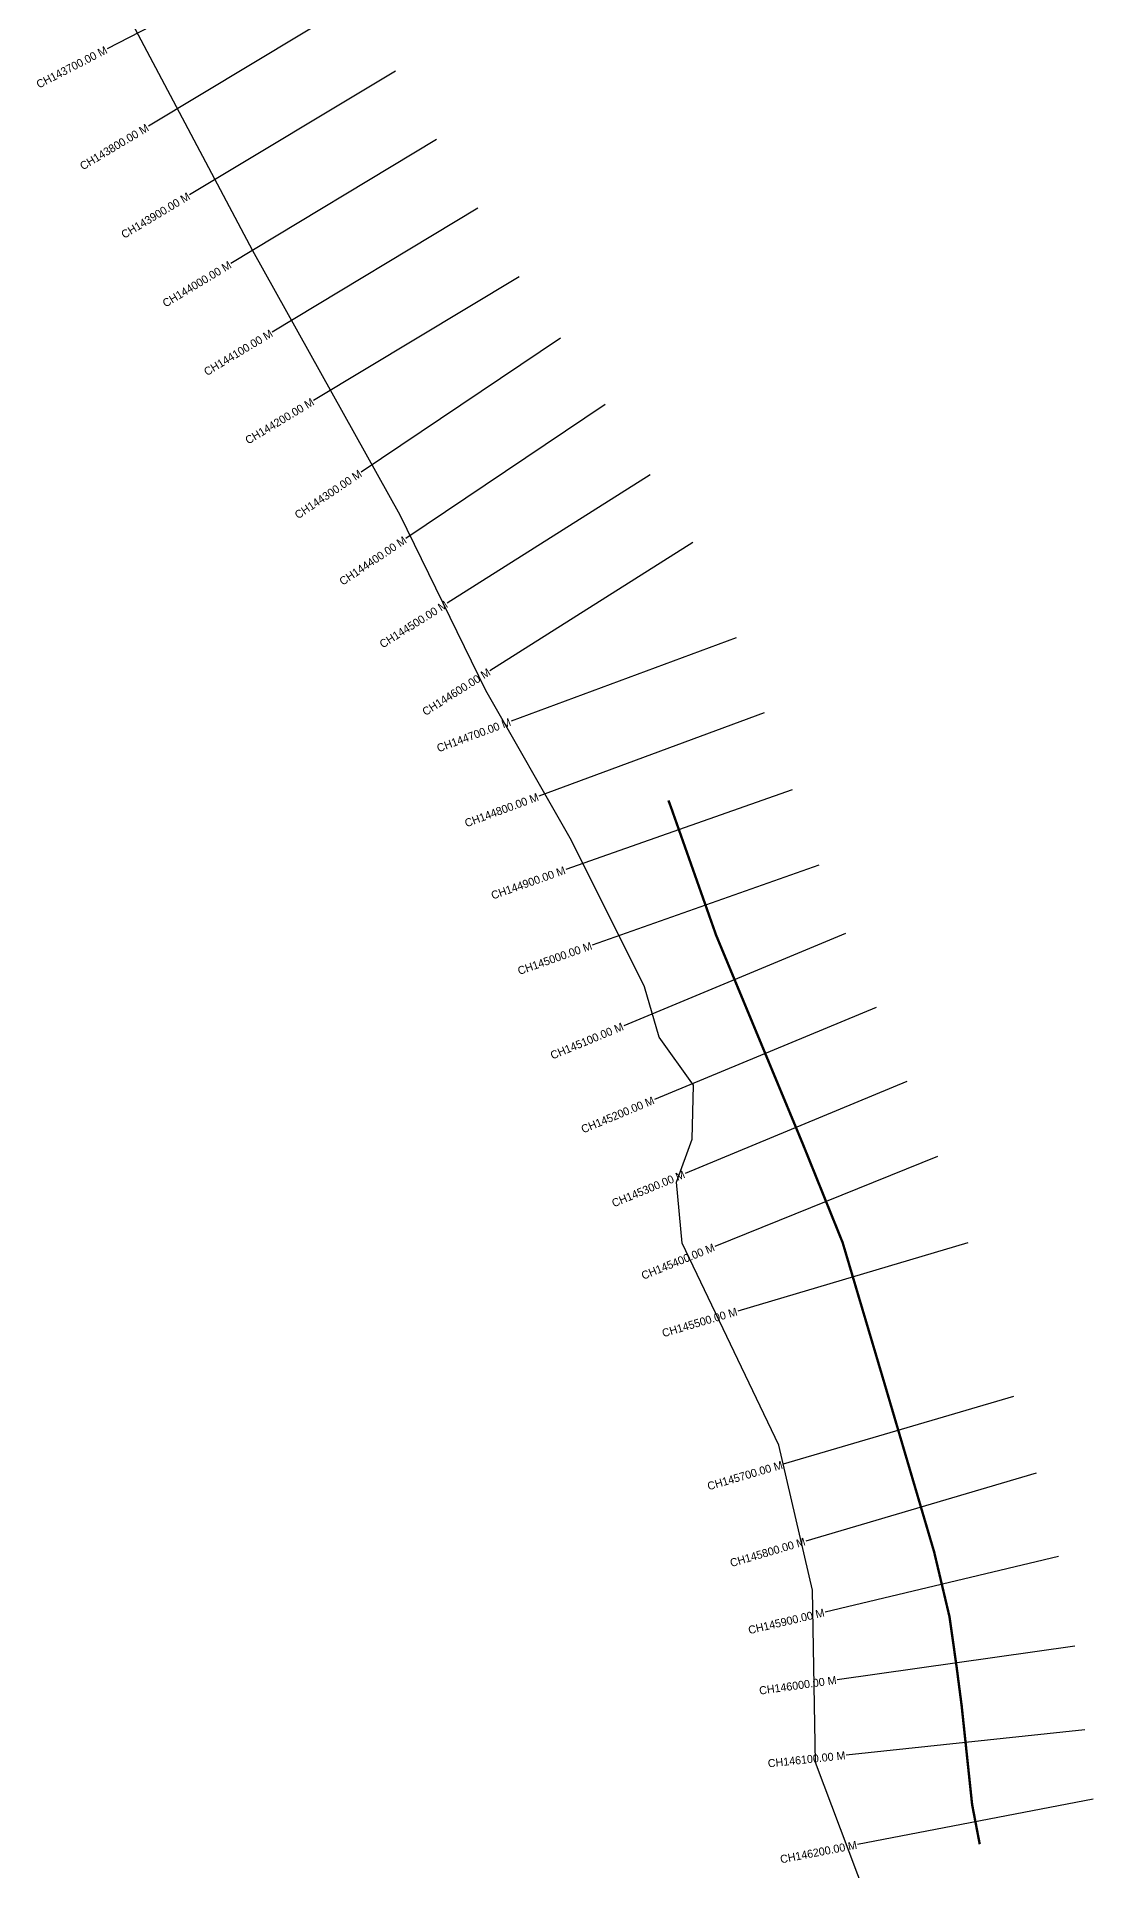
# Model space of a CAD drawing. Header units: metres. Extents: x 267032 to 273863, y 2111090 to 2119954.
# Drawn here: x 269888 to 271208, y 2114105 to 2116397 of the extents above; entities that cross this region are included whole.
import ezdxf
from ezdxf.enums import TextEntityAlignment as Align

# ---------------------------------------------------------------- set-up
doc = ezdxf.new("R2010")
doc.units = ezdxf.units.M
for name, color, linetype in [('ARTIFICIALLY PROTECTED', 4, 'Continuous'), ('CS', 134, 'Continuous'), ('CSMark', 6, 'Continuous'), ('VILLAGE BOUNDRY', 10, 'Continuous')]:
    doc.layers.add(name, color=color, linetype=linetype)

msp = doc.modelspace()

# ---------------------------------------------------------------- linework, layer by layer
at = {"layer": 'ARTIFICIALLY PROTECTED', "const_width": 3, "flags": 128}
msp.add_lwpolyline([(270677.1, 2115442.5), (270680.2, 2115434.1), (270736.7, 2115273.9), (270845.7, 2115011.4), (270894.7, 2114890), (270946.1, 2114716.9), (271009, 2114503.5), (271028.2, 2114422.5), (271037, 2114360.5), (271043.4, 2114311.3), (271056.5, 2114187.6), (271066, 2114138.1)], dxfattribs=at)
at = {"layer": 'CS'}
for p, q in [((270242.2, 2116519.4), (269975.7, 2116381.7)), ((270284.3, 2116439.6), (270027.3, 2116284.9)), ((270335.9, 2116353.9), (270078.8, 2116199.2)), ((270387.4, 2116268.3), (270130.5, 2116113.5)), ((270439, 2116182.7), (270182.1, 2116027.8)), ((270490.7, 2116097), (270233.7, 2115942.2)), ((270542.2, 2116020.1), (270293.3, 2115852.8)), ((270598, 2115937.2), (270349.1, 2115769.8)), ((270654.3, 2115849.3), (270400.6, 2115689.2)), ((270707.7, 2115764.8), (270454, 2115604.6)), ((270761.7, 2115645.8), (270480.4, 2115541.5)), ((270796.5, 2115552), (270515.2, 2115447.7)), ((270831.6, 2115455.8), (270548.7, 2115356.1)), ((270864.9, 2115361.5), (270581.9, 2115261.8)), ((270898.3, 2115276), (270621.2, 2115161)), ((270936.6, 2115183.6), (270659.5, 2115068.6)), ((270974.9, 2115091.3), (270697.8, 2114976.3)), ((271013.1, 2114997.4), (270735, 2114884.9)), ((271051.3, 2114889.7), (270763.7, 2114804.4)), ((271108.2, 2114697.6), (270820.4, 2114612.9)), ((271136.4, 2114601.7), (270848.6, 2114517)), ((271164.6, 2114497.5), (270872.7, 2114428.2)), ((271184.9, 2114385.5), (270887.9, 2114343.6)), ((271197.4, 2114281.1), (270899.1, 2114249.4)), ((271207.9, 2114194.5), (270913.4, 2114137.6))]:
    msp.add_line(p, q, dxfattribs=at)
at = {"layer": 'VILLAGE BOUNDRY', "color": 3, "true_color": 0x00ff00}
msp.add_polyline3d([(270934.2, 2114045.7, 0), (270860.9, 2114240.2, 0), (270856.9, 2114455.4, 0), (270815.2, 2114636.7, 0), (270694.3, 2114889.1, 0), (270687, 2114965.3, 0), (270706.7, 2115019.3, 0), (270708.5, 2115086.6, 0), (270665.4, 2115146.7, 0), (270647, 2115209.4, 0), (270555.8, 2115392.5, 0), (270449, 2115580, 0), (270341.9, 2115798.8, 0), (270157.6, 2116129.2, 0), (270007.4, 2116412.8, 0)], dxfattribs=at)

# ---------------------------------------------------------------- texts
at = {"layer": 'CSMark'}
for s, rotation, p in [('CH143700.00 M', 27.3226, (269974.8, 2116381.2)), ('CH143800.00 M', 31.0461, (270026.4, 2116284.3)), ('CH143900.00 M', 31.0461, (270078, 2116198.7)), ('CH144000.00 M', 31.0808, (270129.6, 2116112.9)), ('CH144100.00 M', 31.0808, (270181.3, 2116027.3)), ('CH144200.00 M', 31.0808, (270232.9, 2115941.7)), ('CH144300.00 M', 33.9128, (270292.4, 2115852.2)), ('CH144400.00 M', 33.9128, (270348.2, 2115769.2)), ('CH144500.00 M', 32.265, (270399.8, 2115688.6)), ('CH144600.00 M', 32.265, (270453.2, 2115604.1)), ('CH144700.00 M', 20.3441, (270479.5, 2115541.1)), ('CH144800.00 M', 20.3441, (270514.3, 2115447.4)), ('CH144900.00 M', 19.4201, (270547.8, 2115355.7)), ('CH145000.00 M', 19.4201, (270581, 2115261.4)), ('CH145100.00 M', 22.541, (270620.2, 2115160.6)), ('CH145200.00 M', 22.541, (270658.6, 2115068.3)), ('CH145300.00 M', 22.541, (270696.9, 2114975.9)), ('CH145400.00 M', 22.0165, (270734.1, 2114884.6)), ('CH145500.00 M', 16.5314, (270762.7, 2114804.1)), ('CH145700.00 M', 16.4105, (270819.4, 2114612.6)), ('CH145800.00 M', 16.4105, (270847.7, 2114516.7)), ('CH145900.00 M', 13.3709, (270871.7, 2114427.9)), ('CH146000.00 M', 8.0221, (270886.9, 2114343.5)), ('CH146100.00 M', 6.0545, (270898.1, 2114249.3)), ('CH146200.00 M', 10.9266, (270912.4, 2114137.5))]:
    msp.add_text(s, height=10, rotation=rotation, dxfattribs=at).set_placement(p, align=Align.MIDDLE_RIGHT)

doc.saveas('drawing.dxf')
